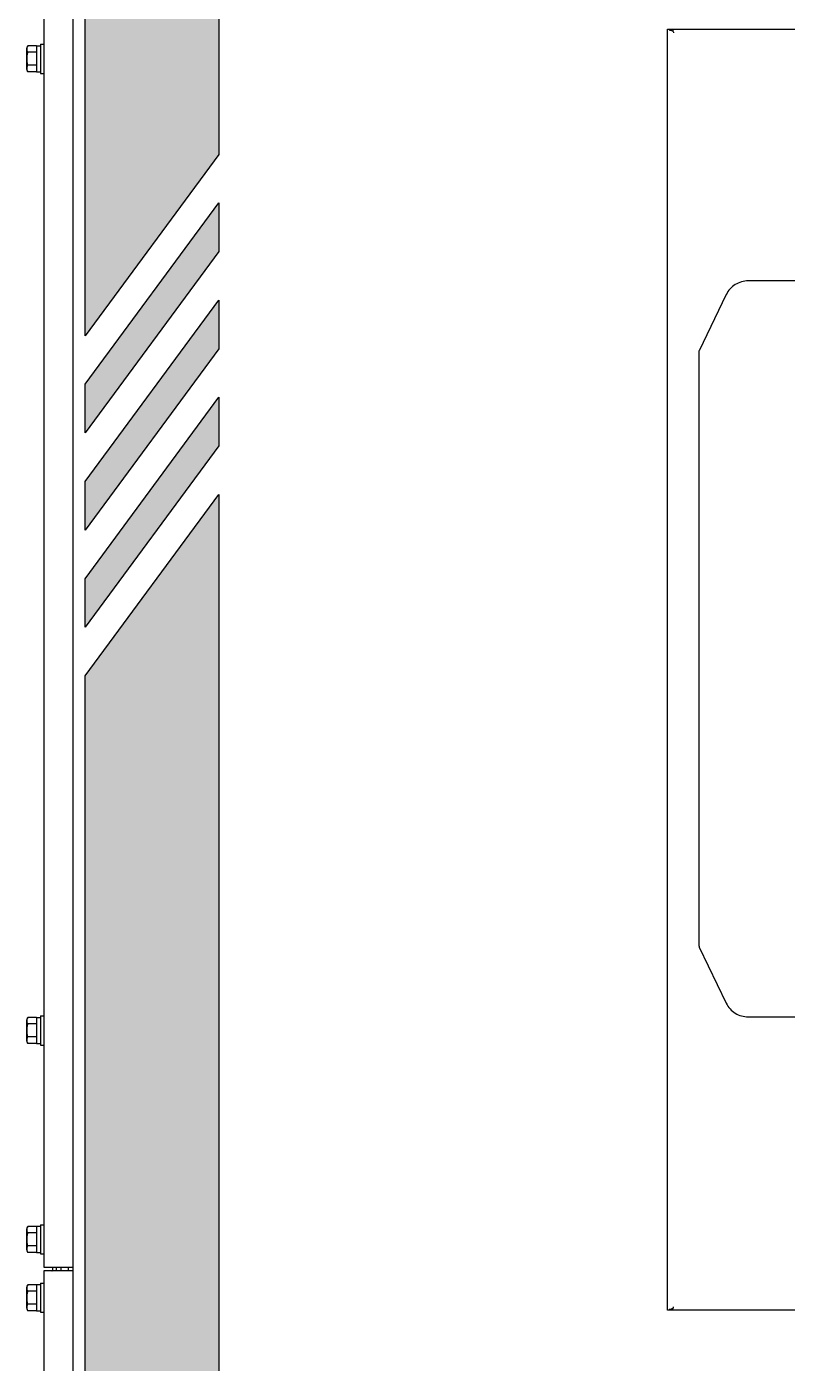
# Model space of a CAD drawing. Header units: millimetres. Extents: x 55614 to 110757, y -66981 to -47484.
# Drawn here: x 63916 to 64229, y -55533 to -54983 of the extents above; entities that cross this region are included whole.
import ezdxf

# ---------------------------------------------------------------- set-up
doc = ezdxf.new("R2010")
doc.units = ezdxf.units.MM
doc.layers.get('0').update_dxf_attribs({"lineweight": 15})
for name, color, linetype in [('2401-00300-M6-16HWMC_0', 7, 'Continuous'), ('4212-20636_1_0', 7, 'Continuous'), ('4212-20665_4_1_0', 7, 'Continuous'), ('4212-68099_1_0', 7, 'Continuous'), ('4212-73754_1_0', 7, 'Continuous'), ('4212-73755_1_0', 7, 'Continuous'), ('4212-KH011_041_0', 7, 'Continuous'), ('layer 3', 7, 'Continuous')]:
    doc.layers.add(name, color=color, linetype=linetype)
doc.layers.add('THICK', color=7, linetype='Continuous', lineweight=0)

# ---------------------------------------------------------------- blocks, each defined once
blk = doc.blocks.new('erwqre')
h = blk.add_hatch(color=1)
edge = h.paths.add_edge_path()
edge.add_spline(control_points=[(14369.21, -13680.9), (14382.96, -13662.24), (14396.71, -13643.57), (14396.71, -13643.57), (14396.71, -13643.57), (14396.71, -13643.57), (14396.71, -13503.04), (14396.71, -13362.5)], knot_values=[0.375, 0.375, 0.375, 0.375, 0.5, 0.5, 0.5, 0.5, 0.625, 0.625, 0.625, 0.625], degree=3, periodic=0)
edge.add_spline(control_points=[(14396.71, -13362.5), (14396.71, -13221.97), (14396.71, -13081.43), (14396.71, -13081.43), (14396.71, -13081.43), (14396.71, -13081.43), (14382.96, -13081.43), (14369.21, -13081.43)], knot_values=[0.625, 0.625, 0.625, 0.625, 0.75, 0.75, 0.75, 0.75, 0.875, 0.875, 0.875, 0.875], degree=3, periodic=0)
edge.add_spline(control_points=[(14369.21, -13081.43), (14355.46, -13081.43), (14341.71, -13081.43), (14341.71, -13081.43), (14341.71, -13081.43), (14341.71, -13240.63), (14341.71, -13399.83)], knot_values=[0.875, 0.875, 0.875, 0.875, 1, 1, 1, 1.125, 1.125, 1.125, 1.125], degree=3, periodic=0)
edge.add_spline(control_points=[(14341.71, -13399.83), (14341.71, -13559.03), (14341.71, -13718.23), (14341.71, -13718.23), (14341.71, -13718.23), (14341.71, -13718.23), (14355.46, -13699.57), (14369.21, -13680.9)], knot_values=[0.125, 0.125, 0.125, 0.125, 0.25, 0.25, 0.25, 0.25, 0.375, 0.375, 0.375, 0.375], degree=3, periodic=0)
edge = h.paths.add_edge_path()
edge.add_spline(control_points=[(14396.71, -13673.58), (14396.71, -13668.58), (14396.71, -13663.58), (14396.71, -13663.58), (14396.71, -13663.58), (14396.71, -13663.58), (14382.96, -13682.24), (14369.21, -13700.91)], knot_values=[0.625, 0.625, 0.625, 0.625, 0.75, 0.75, 0.75, 0.75, 0.875, 0.875, 0.875, 0.875], degree=3, periodic=0)
edge.add_spline(control_points=[(14369.21, -13700.91), (14355.46, -13719.57), (14341.71, -13738.24), (14341.71, -13738.24), (14341.71, -13738.24), (14341.71, -13743.24), (14341.71, -13748.24)], knot_values=[0.875, 0.875, 0.875, 0.875, 1, 1, 1, 1.125, 1.125, 1.125, 1.125], degree=3, periodic=0)
edge.add_spline(control_points=[(14341.71, -13748.24), (14341.71, -13753.24), (14341.71, -13758.24), (14341.71, -13758.24), (14341.71, -13758.24), (14341.71, -13758.24), (14355.46, -13739.58), (14369.21, -13720.91)], knot_values=[0.125, 0.125, 0.125, 0.125, 0.25, 0.25, 0.25, 0.25, 0.375, 0.375, 0.375, 0.375], degree=3, periodic=0)
edge.add_spline(control_points=[(14369.21, -13720.91), (14382.96, -13702.25), (14396.71, -13683.58), (14396.71, -13683.58), (14396.71, -13683.58), (14396.71, -13683.58), (14396.71, -13678.58), (14396.71, -13673.58)], knot_values=[0.375, 0.375, 0.375, 0.375, 0.5, 0.5, 0.5, 0.5, 0.625, 0.625, 0.625, 0.625], degree=3, periodic=0)
edge = h.paths.add_edge_path()
edge.add_spline(control_points=[(14369.21, -13760.92), (14382.96, -13742.25), (14396.71, -13723.59), (14396.71, -13723.59), (14396.71, -13723.59), (14396.71, -13723.59), (14396.71, -13718.59), (14396.71, -13713.59)], knot_values=[0.375, 0.375, 0.375, 0.375, 0.5, 0.5, 0.5, 0.5, 0.625, 0.625, 0.625, 0.625], degree=3, periodic=0)
edge.add_spline(control_points=[(14396.71, -13713.59), (14396.71, -13708.59), (14396.71, -13703.58), (14396.71, -13703.58), (14396.71, -13703.58), (14396.71, -13703.58), (14382.96, -13722.25), (14369.21, -13740.91)], knot_values=[0.625, 0.625, 0.625, 0.625, 0.75, 0.75, 0.75, 0.75, 0.875, 0.875, 0.875, 0.875], degree=3, periodic=0)
edge.add_spline(control_points=[(14369.21, -13740.91), (14355.46, -13759.58), (14341.71, -13778.24), (14341.71, -13778.24), (14341.71, -13778.24), (14341.71, -13783.25), (14341.71, -13788.25)], knot_values=[0.875, 0.875, 0.875, 0.875, 1, 1, 1, 1.125, 1.125, 1.125, 1.125], degree=3, periodic=0)
edge.add_spline(control_points=[(14341.71, -13788.25), (14341.71, -13793.25), (14341.71, -13798.25), (14341.71, -13798.25), (14341.71, -13798.25), (14341.71, -13798.25), (14355.46, -13779.58), (14369.21, -13760.92)], knot_values=[0.125, 0.125, 0.125, 0.125, 0.25, 0.25, 0.25, 0.25, 0.375, 0.375, 0.375, 0.375], degree=3, periodic=0)
edge = h.paths.add_edge_path()
edge.add_spline(control_points=[(14369.21, -13800.93), (14382.96, -13782.26), (14396.71, -13763.6), (14396.71, -13763.6), (14396.71, -13763.6), (14396.71, -13763.6), (14396.71, -13758.59), (14396.71, -13753.59)], knot_values=[0.375, 0.375, 0.375, 0.375, 0.5, 0.5, 0.5, 0.5, 0.625, 0.625, 0.625, 0.625], degree=3, periodic=0)
edge.add_spline(control_points=[(14396.71, -13753.59), (14396.71, -13748.59), (14396.71, -13743.59), (14396.71, -13743.59), (14396.71, -13743.59), (14396.71, -13743.59), (14382.96, -13762.26), (14369.21, -13780.92)], knot_values=[0.625, 0.625, 0.625, 0.625, 0.75, 0.75, 0.75, 0.75, 0.875, 0.875, 0.875, 0.875], degree=3, periodic=0)
edge.add_spline(control_points=[(14369.21, -13780.92), (14355.46, -13799.59), (14341.71, -13818.25), (14341.71, -13818.25), (14341.71, -13818.25), (14341.71, -13823.25), (14341.71, -13828.25)], knot_values=[0.875, 0.875, 0.875, 0.875, 1, 1, 1, 1.125, 1.125, 1.125, 1.125], degree=3, periodic=0)
edge.add_spline(control_points=[(14341.71, -13828.25), (14341.71, -13833.25), (14341.71, -13838.26), (14341.71, -13838.26), (14341.71, -13838.26), (14341.71, -13838.26), (14355.46, -13819.59), (14369.21, -13800.93)], knot_values=[0.125, 0.125, 0.125, 0.125, 0.25, 0.25, 0.25, 0.25, 0.375, 0.375, 0.375, 0.375], degree=3, periodic=0)
h = blk.add_hatch(color=252)
edge = h.paths.add_edge_path()
edge.add_spline(control_points=[(14396.71, -14467.82), (14396.71, -14125.71), (14396.71, -13783.6), (14396.71, -13783.6), (14396.71, -13783.6), (14396.71, -13783.6), (14382.96, -13802.26), (14369.21, -13820.93)], knot_values=[0.375, 0.375, 0.375, 0.375, 0.5, 0.5, 0.5, 0.5, 0.625, 0.625, 0.625, 0.625], degree=3, periodic=0)
edge.add_spline(control_points=[(14369.21, -13820.93), (14355.46, -13839.59), (14341.71, -13858.26), (14341.71, -13858.26), (14341.71, -13858.26), (14341.71, -13858.26), (14341.71, -14181.7), (14341.71, -14505.15)], knot_values=[0.625, 0.625, 0.625, 0.625, 0.75, 0.75, 0.75, 0.75, 0.875, 0.875, 0.875, 0.875], degree=3, periodic=0)
edge.add_spline(control_points=[(14341.71, -14505.15), (14341.71, -14828.59), (14341.71, -15152.03), (14341.71, -15152.03), (14341.71, -15152.03), (14355.46, -15152.03), (14369.21, -15152.03)], knot_values=[0.875, 0.875, 0.875, 0.875, 1, 1, 1, 1.125, 1.125, 1.125, 1.125], degree=3, periodic=0)
edge.add_spline(control_points=[(14369.21, -15152.03), (14382.96, -15152.03), (14396.71, -15152.03), (14396.71, -15152.03), (14396.71, -15152.03), (14396.71, -15152.03), (14396.71, -14809.92), (14396.71, -14467.82)], knot_values=[0.125, 0.125, 0.125, 0.125, 0.25, 0.25, 0.25, 0.25, 0.375, 0.375, 0.375, 0.375], degree=3, periodic=0)
at = {"layer": 'layer 3', "color": 22}
for points in [[(14341.71, -13081.43), (14341.71, -13081.43), (14341.71, -13718.23), (14341.71, -13718.23), (14341.71, -13718.23), (14341.71, -13718.23), (14396.71, -13643.57), (14396.71, -13643.57), (14396.71, -13643.57), (14396.71, -13643.57), (14396.71, -13081.43), (14396.71, -13081.43), (14396.71, -13081.43), (14396.71, -13081.43), (14341.71, -13081.43), (14341.71, -13081.43)], [(14341.71, -13738.24), (14341.71, -13738.24), (14341.71, -13758.24), (14341.71, -13758.24), (14341.71, -13758.24), (14341.71, -13758.24), (14396.71, -13683.58), (14396.71, -13683.58), (14396.71, -13683.58), (14396.71, -13683.58), (14396.71, -13663.58), (14396.71, -13663.58), (14396.71, -13663.58), (14396.71, -13663.58), (14341.71, -13738.24), (14341.71, -13738.24)], [(14341.71, -13778.24), (14341.71, -13778.24), (14341.71, -13798.25), (14341.71, -13798.25), (14341.71, -13798.25), (14341.71, -13798.25), (14396.71, -13723.59), (14396.71, -13723.59), (14396.71, -13723.59), (14396.71, -13723.59), (14396.71, -13703.58), (14396.71, -13703.58), (14396.71, -13703.58), (14396.71, -13703.58), (14341.71, -13778.24), (14341.71, -13778.24)], [(14341.71, -13818.25), (14341.71, -13818.25), (14341.71, -13838.26), (14341.71, -13838.26), (14341.71, -13838.26), (14341.71, -13838.26), (14396.71, -13763.6), (14396.71, -13763.6), (14396.71, -13763.6), (14396.71, -13763.6), (14396.71, -13743.59), (14396.71, -13743.59), (14396.71, -13743.59), (14396.71, -13743.59), (14341.71, -13818.25), (14341.71, -13818.25)]]:
    blk.add_open_spline(points, degree=3, knots=[0, 0, 0, 0, 0.25, 0.25, 0.25, 0.25, 0.5, 0.5, 0.5, 0.5, 0.75, 0.75, 0.75, 0.75, 1, 1, 1, 1], dxfattribs=at)
at = {"layer": 'layer 3', "color": 250}
blk.add_open_spline([(14341.71, -15152.03), (14341.71, -15152.03), (14396.71, -15152.03), (14396.71, -15152.03), (14396.71, -15152.03), (14396.71, -15152.03), (14396.71, -13783.6), (14396.71, -13783.6), (14396.71, -13783.6), (14396.71, -13783.6), (14341.71, -13858.26), (14341.71, -13858.26), (14341.71, -13858.26), (14341.71, -13858.26), (14341.71, -15152.03), (14341.71, -15152.03)], degree=3, knots=[0, 0, 0, 0, 0.25, 0.25, 0.25, 0.25, 0.5, 0.5, 0.5, 0.5, 0.75, 0.75, 0.75, 0.75, 1, 1, 1, 1], dxfattribs=at)
blk = doc.blocks.new('2-1725')
at = {"layer": '2401-00300-M6-16HWMC_0', "color": 7, "linetype": 'Continuous'}
for p, q in [((-17170.73, -72080.3), (-17170.73, -72071.59)), ((-17166.73, -72070.59), (-17170.21, -72070.59)), ((-17166.73, -72070.57), (-17166.73, -72081.32)), ((-17166.73, -72070.57), (-17165.08, -72070.57)), ((-17165.08, -72069.95), (-17165.08, -72081.95)), ((-17165.08, -72069.95), (-17163.63, -72069.95)), ((-17166.73, -72073.27), (-17170.21, -72073.27)), ((-17166.73, -72078.62), (-17170.21, -72078.62)), ((-17166.73, -72081.3), (-17170.21, -72081.3)), ((-17166.73, -72081.32), (-17165.08, -72081.32)), ((-17165.08, -72081.95), (-17163.63, -72081.95)), ((-17170.73, -72480.3), (-17170.73, -72471.59)), ((-17166.73, -72470.59), (-17170.21, -72470.59)), ((-17166.73, -72473.27), (-17170.21, -72473.27)), ((-17166.73, -72470.57), (-17166.73, -72481.32)), ((-17166.73, -72470.57), (-17165.08, -72470.57)), ((-17165.08, -72469.95), (-17165.08, -72481.95)), ((-17165.08, -72469.95), (-17163.63, -72469.95)), ((-17166.73, -72478.62), (-17170.21, -72478.62)), ((-17166.73, -72481.3), (-17170.21, -72481.3)), ((-17166.73, -72481.32), (-17165.08, -72481.32)), ((-17165.08, -72481.95), (-17163.63, -72481.95)), ((-17165.08, -72555.95), (-17165.08, -72567.95)), ((-17165.08, -72555.95), (-17163.63, -72555.95)), ((-17170.73, -72566.3), (-17170.73, -72557.59)), ((-17166.73, -72556.59), (-17170.21, -72556.59)), ((-17166.73, -72559.27), (-17170.21, -72559.27)), ((-17166.73, -72556.57), (-17166.73, -72567.32)), ((-17166.73, -72556.57), (-17165.08, -72556.57)), ((-17166.73, -72564.62), (-17170.21, -72564.62)), ((-17166.73, -72567.3), (-17170.21, -72567.3)), ((-17166.73, -72567.32), (-17165.08, -72567.32)), ((-17165.08, -72567.95), (-17163.63, -72567.95)), ((-17170.73, -72590.3), (-17170.73, -72581.59)), ((-17166.73, -72580.59), (-17170.21, -72580.59)), ((-17166.73, -72583.27), (-17170.21, -72583.27)), ((-17166.73, -72580.57), (-17166.73, -72591.32)), ((-17166.73, -72580.57), (-17165.08, -72580.57)), ((-17165.08, -72579.95), (-17165.08, -72591.95)), ((-17165.08, -72579.95), (-17163.63, -72579.95)), ((-17166.73, -72588.62), (-17170.21, -72588.62)), ((-17166.73, -72591.3), (-17170.21, -72591.3)), ((-17166.73, -72591.32), (-17165.08, -72591.32)), ((-17165.08, -72591.95), (-17163.63, -72591.95))]:
    blk.add_line(p, q, dxfattribs=at)
for centre, start, end in [((-17169.51, -72071.59), 124.948, 180), ((-17169.51, -72080.3), 180, 235.052), ((-17169.51, -72471.59), 124.948, 180), ((-17169.51, -72480.3), 180, 235.052), ((-17169.51, -72557.59), 124.948, 180), ((-17169.51, -72566.3), 180, 235.052), ((-17169.51, -72581.59), 124.948, 180), ((-17169.51, -72590.3), 180, 235.052)]:
    blk.add_arc(centre, 1.22, start, end, dxfattribs=at)
for points, knots in [([(-17170.21, -72070.59), (-17170.33, -72070.67), (-17170.51, -72070.87), (-17170.68, -72071.34), (-17170.71, -72071.93), (-17170.68, -72072.52), (-17170.51, -72072.99), (-17170.33, -72073.19), (-17170.21, -72073.27)], [0, 0, 0, 0, 0.14349, 0.266269, 0.5, 0.733731, 0.856508, 1, 1, 1, 1]), ([(-17170.21, -72073.27), (-17170.48, -72073.64), (-17170.68, -72074.58), (-17170.71, -72075.95), (-17170.68, -72077.31), (-17170.48, -72078.25), (-17170.21, -72078.62)], [0, 0, 0, 0, 0.248888, 0.499999, 0.75111, 1, 1, 1, 1]), ([(-17170.21, -72078.62), (-17170.33, -72078.7), (-17170.51, -72078.91), (-17170.68, -72079.38), (-17170.71, -72079.96), (-17170.68, -72080.55), (-17170.51, -72081.02), (-17170.33, -72081.22), (-17170.21, -72081.3)], [0, 0, 0, 0, 0.143491, 0.266268, 0.499999, 0.733731, 0.856509, 1, 1, 1, 1]), ([(-17170.21, -72470.59), (-17170.33, -72470.67), (-17170.51, -72470.87), (-17170.68, -72471.34), (-17170.71, -72471.93), (-17170.68, -72472.52), (-17170.51, -72472.99), (-17170.33, -72473.19), (-17170.21, -72473.27)], [0, 0, 0, 0, 0.14349, 0.266269, 0.5, 0.733731, 0.856508, 1, 1, 1, 1]), ([(-17170.21, -72473.27), (-17170.48, -72473.64), (-17170.68, -72474.58), (-17170.71, -72475.95), (-17170.68, -72477.31), (-17170.48, -72478.25), (-17170.21, -72478.62)], [0, 0, 0, 0, 0.248888, 0.499999, 0.75111, 1, 1, 1, 1]), ([(-17170.21, -72478.62), (-17170.33, -72478.7), (-17170.51, -72478.91), (-17170.68, -72479.38), (-17170.71, -72479.96), (-17170.68, -72480.55), (-17170.51, -72481.02), (-17170.33, -72481.22), (-17170.21, -72481.3)], [0, 0, 0, 0, 0.143491, 0.266268, 0.499999, 0.733731, 0.856509, 1, 1, 1, 1]), ([(-17170.21, -72556.59), (-17170.33, -72556.67), (-17170.51, -72556.87), (-17170.68, -72557.34), (-17170.71, -72557.93), (-17170.68, -72558.52), (-17170.51, -72558.99), (-17170.33, -72559.19), (-17170.21, -72559.27)], [0, 0, 0, 0, 0.14349, 0.266269, 0.5, 0.733731, 0.856508, 1, 1, 1, 1]), ([(-17170.21, -72559.27), (-17170.48, -72559.64), (-17170.68, -72560.58), (-17170.71, -72561.95), (-17170.68, -72563.31), (-17170.48, -72564.25), (-17170.21, -72564.62)], [0, 0, 0, 0, 0.248888, 0.499999, 0.75111, 1, 1, 1, 1]), ([(-17170.21, -72564.62), (-17170.33, -72564.7), (-17170.51, -72564.91), (-17170.68, -72565.38), (-17170.71, -72565.96), (-17170.68, -72566.55), (-17170.51, -72567.02), (-17170.33, -72567.22), (-17170.21, -72567.3)], [0, 0, 0, 0, 0.143491, 0.266268, 0.499999, 0.733731, 0.856509, 1, 1, 1, 1]), ([(-17170.21, -72580.59), (-17170.33, -72580.67), (-17170.51, -72580.87), (-17170.68, -72581.34), (-17170.71, -72581.93), (-17170.68, -72582.52), (-17170.51, -72582.99), (-17170.33, -72583.19), (-17170.21, -72583.27)], [0, 0, 0, 0, 0.14349, 0.266269, 0.5, 0.733731, 0.856508, 1, 1, 1, 1]), ([(-17170.21, -72583.27), (-17170.48, -72583.64), (-17170.68, -72584.58), (-17170.71, -72585.95), (-17170.68, -72587.31), (-17170.48, -72588.25), (-17170.21, -72588.62)], [0, 0, 0, 0, 0.248888, 0.499999, 0.75111, 1, 1, 1, 1]), ([(-17170.21, -72588.62), (-17170.33, -72588.7), (-17170.51, -72588.91), (-17170.68, -72589.38), (-17170.71, -72589.96), (-17170.68, -72590.55), (-17170.51, -72591.02), (-17170.33, -72591.22), (-17170.21, -72591.3)], [0, 0, 0, 0, 0.143491, 0.266268, 0.499999, 0.733731, 0.856509, 1, 1, 1, 1])]:
    blk.add_open_spline(points, degree=3, knots=knots, dxfattribs=at)
at = {"layer": '4212-20636_1_0', "color": 7, "linetype": 'Continuous'}
for p, q in [((-16587.29, -72167.38), (-16873.57, -72167.38)), ((-16882.64, -72172.96), (-16893.83, -72196.14)), ((-16893.93, -72196.58), (-16893.93, -72441.03)), ((-16893.78, -72441.68), (-16882.64, -72464.76)), ((-16873.57, -72470.34), (-16587.29, -72470.34))]:
    blk.add_line(p, q, dxfattribs=at)
for centre, radius, start, end in [((-16837.66, -72209.7), 57.78, 166.4321, 166.8805), ((-16811.18, -72421.74), 84.97, 193.1195, 193.5679)]:
    blk.add_arc(centre, radius, start, end, dxfattribs=at)
for points, knots in [([(-16873.57, -72167.38), (-16875.43, -72167.38), (-16879.2, -72168.41), (-16881.84, -72171.31), (-16882.64, -72172.96)], [0, 0, 0, 0, 0.504168, 1, 1, 1, 1]), ([(-16882.64, -72464.76), (-16881.84, -72466.41), (-16879.2, -72469.31), (-16875.43, -72470.34), (-16873.57, -72470.34)], [0, 0, 0, 0, 0.495832, 1, 1, 1, 1])]:
    blk.add_open_spline(points, degree=3, knots=knots, dxfattribs=at)
at = {"layer": '4212-20665_4_1_0', "color": 7, "linetype": 'Continuous'}
for p, q in [((-16906.12, -72064.08), (-16905.13, -72064.08)), ((-16905.13, -72064.08), (-16905.13, -72063.75)), ((-16904.64, -72064.56), (-16904.56, -72064.64)), ((-16905.13, -72590.81), (-16906.12, -72590.81)), ((-16905.13, -72591.15), (-16905.13, -72590.81)), ((-16904.56, -72590.25), (-16904.64, -72590.33))]:
    blk.add_line(p, q, dxfattribs=at)
for centre, radius, start, end in [((-16894.23, -72061.4), 10.84, 196.3673, 197.4099), ((-16897.26, -72062.35), 7.66, 197.4262, 198.363), ((-16894.23, -72593.49), 10.84, 162.5901, 163.6327), ((-16897.26, -72592.54), 7.66, 161.637, 162.5738)]:
    blk.add_arc(centre, radius, start, end, dxfattribs=at)
for points in [[(-16906.12, -72064.08), (-16905.97, -72064.12), (-16905.47, -72064.26), (-16904.96, -72064.39), (-16904.64, -72064.56)], [(-16906.12, -72590.81), (-16905.97, -72590.77), (-16905.47, -72590.63), (-16904.96, -72590.5), (-16904.64, -72590.33)]]:
    blk.add_open_spline(points, degree=3, knots=[0, 0, 0, 0, 0.29439, 1, 1, 1, 1], dxfattribs=at)
for points in [[(-16904.81, -72063.76), (-16904.75, -72064), (-16904.69, -72064.23), (-16904.62, -72064.46)], [(-16904.53, -72064.76), (-16904.47, -72064.92), (-16904.42, -72065.09), (-16904.33, -72065.24)], [(-16904.81, -72591.13), (-16904.75, -72590.9), (-16904.69, -72590.67), (-16904.62, -72590.44)], [(-16904.53, -72590.13), (-16904.47, -72589.97), (-16904.42, -72589.81), (-16904.33, -72589.66)]]:
    blk.add_open_spline(points, degree=3, dxfattribs=at)
at = {"layer": '4212-68099_1_0', "color": 7, "linetype": 'Continuous'}
for p, q in [((-17151.63, -73625.95), (-17151.63, -71550.95)), ((-16906.83, -72063.75), (-16555.43, -72063.75)), ((-16906.83, -72591.15), (-16906.83, -72063.75)), ((-16555.43, -72591.15), (-16906.83, -72591.15))]:
    blk.add_line(p, q, dxfattribs=at)
at = {"layer": '4212-73754_1_0', "color": 7, "linetype": 'Continuous'}
for p, q in [((-17163.63, -71552.65), (-17163.63, -72573.45)), ((-17163.63, -72573.45), (-17151.63, -72573.45))]:
    blk.add_line(p, q, dxfattribs=at)
at = {"layer": '4212-73755_1_0', "color": 7, "linetype": 'Continuous'}
for p, q in [((-17163.63, -72574.95), (-17163.63, -73626.45)), ((-17151.63, -72574.95), (-17163.63, -72574.95)), ((-17160.13, -72573.45), (-17160.13, -72574.75)), ((-17158.63, -72573.45), (-17158.63, -72574.75))]:
    blk.add_line(p, q, dxfattribs=at)
for radius, start in [(0.2, 270), (1.7, 353.2317)]:
    blk.add_arc((-17160.33, -72574.75), radius, start, 0, dxfattribs=at)
at = {"layer": '4212-KH011_041_0', "color": 7, "linetype": 'Continuous'}
for p, q in [((-17156.63, -72573.45), (-17156.63, -72574.95)), ((-17153.63, -72573.45), (-17153.63, -72574.95))]:
    blk.add_line(p, q, dxfattribs=at)
at = {"color": 2}
blk.add_blockref('erwqre', (-31488.34, -58471.71), dxfattribs=at)

msp = doc.modelspace()

# ---------------------------------------------------------------- block references
at = {"layer": 'THICK', "lineweight": -3}
msp.add_blockref('2-1725', (81086.76, 17079.761), dxfattribs=at)

doc.saveas('drawing.dxf')
